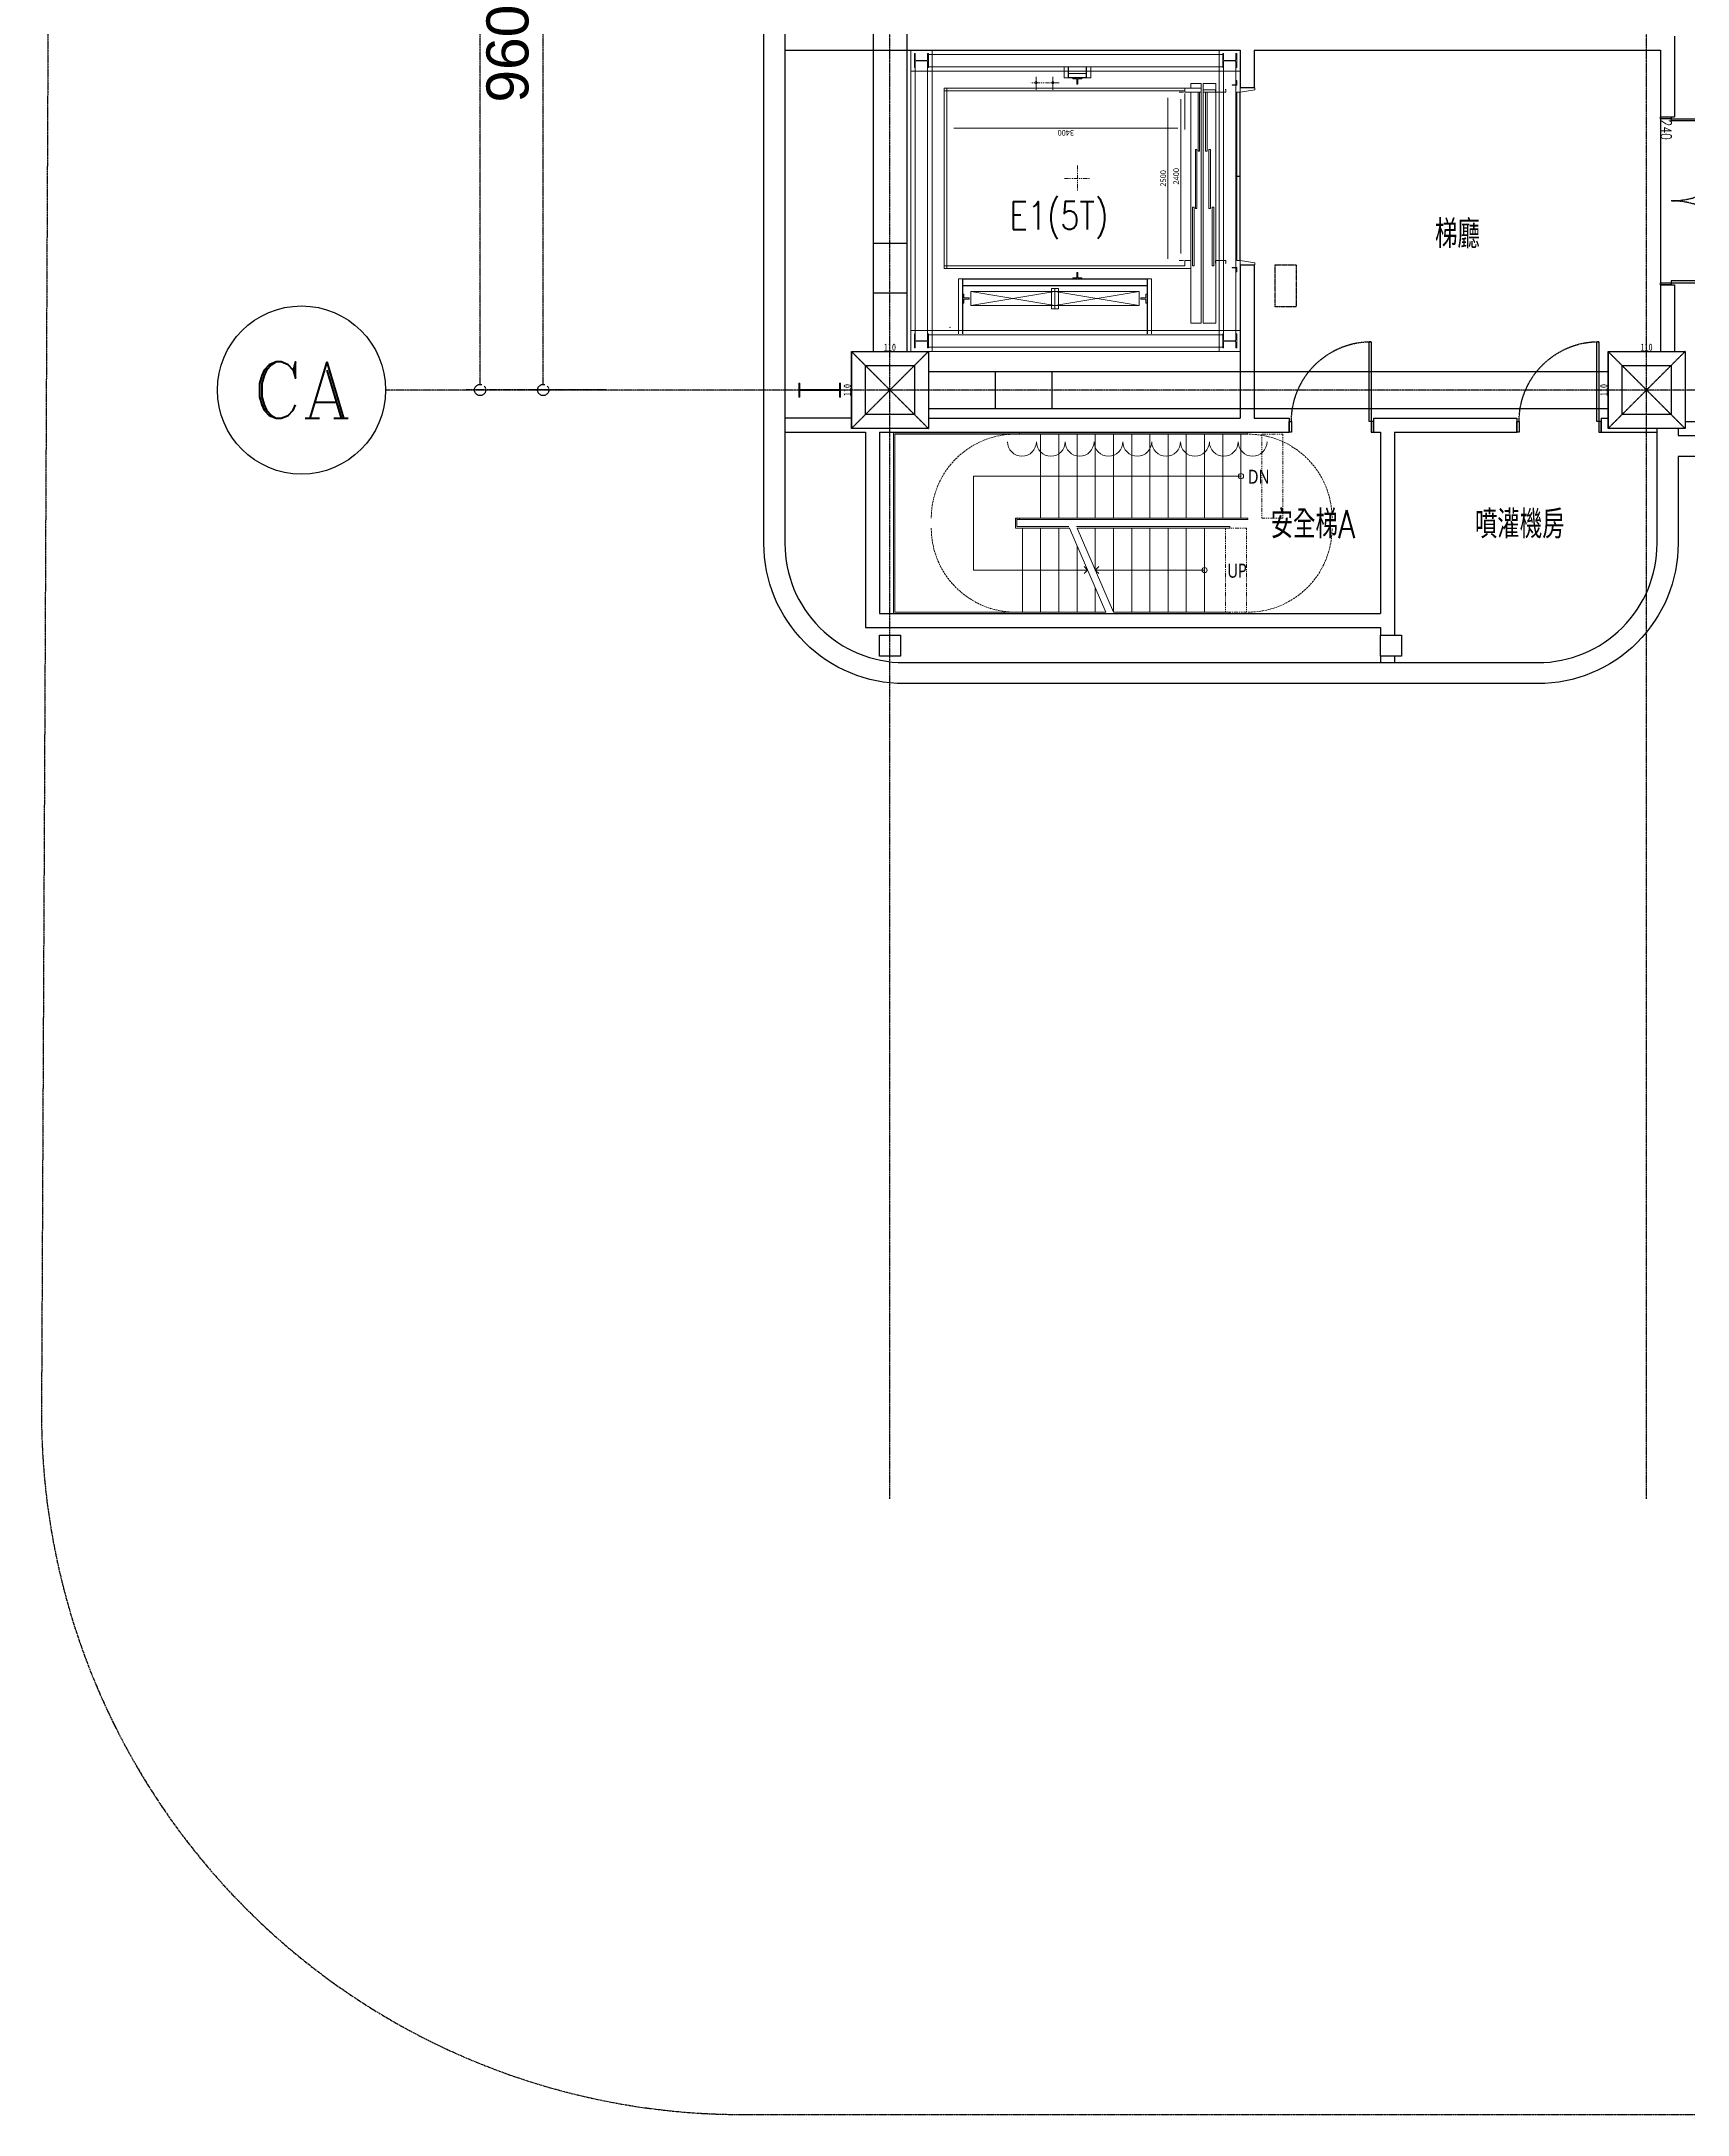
# Model space of a CAD drawing. Header units: millimetres. Extents: x -18489 to 17339, y -1599 to 10961.
# Drawn here: x -18489 to -16140, y -1599 to 1360 of the extents above; entities that cross this region are included whole.
import ezdxf
from ezdxf.enums import TextEntityAlignment as Align

# ---------------------------------------------------------------- set-up
doc = ezdxf.new("R2010")
doc.units = ezdxf.units.MM
for name, pattern in [('X-CUB3-L10$0$4', [2, 1.25, -0.25, 0.25, -0.25]), ('X-CUB3-L10$0$COL-CEN-LIN', [3.25, 2.5, -0.25, 0.25, -0.25]), ('X-CUB3-L10$0$HIDDEN', [0.4, 0.3, -0.1]), ('X-CUB3-L10$0$JJP_地界線', [1.35, 0.6, -0.15, 0.15, -0.15, 0.15, -0.15])]:
    doc.linetypes.add(name, pattern=pattern)
for name, color, linetype in [('X-CUB3-L10$0$0-MC', 8, 'Continuous'), ('X-CUB3-L10$0$0-NC', 8, 'Continuous'), ('X-CUB3-L10$0$1_地上一層平面圖_1_-0-LNSP-LEGEND', 8, 'Continuous'), ('X-CUB3-L10$0$1_地上一層平面圖_1_-l-LNSP-PAVE-EDGE', 8, 'Continuous'), ('X-CUB3-L10$0$1_地上一層平面圖_1_A-DRAWING-LNSP.Newcub', 8, 'Continuous'), ('X-CUB3-L10$0$1_地上一層平面圖_1_A-HATCH.Newcub', 8, 'Continuous'), ('X-CUB3-L10$0$1_地上一層平面圖_1_A-OBJE-2D.Newcub', 8, 'Continuous'), ('X-CUB3-L10$0$1_地上一層平面圖_1_A-STRS.Newcub', 8, 'Continuous'), ('X-CUB3-L10$0$1_地上一層平面圖_1_A-TEXT-修改說明.V1', 8, 'Continuous'), ('X-CUB3-L10$0$1_地上一層平面圖_1_A-WALL-IN.Newcub', 8, 'Continuous'), ('X-CUB3-L10$0$1_地上一層平面圖_1_CAGE', 8, 'Continuous'), ('X-CUB3-L10$0$1_地上一層平面圖_1_CENTER', 8, 'Continuous'), ('X-CUB3-L10$0$1_地上一層平面圖_1_Defpoints', 8, 'Continuous'), ('X-CUB3-L10$0$1_地上一層平面圖_1_DIM', 8, 'Continuous'), ('X-CUB3-L10$0$1_地上一層平面圖_1_Door', 8, 'Continuous'), ('X-CUB3-L10$0$AE', 8, 'X-CUB3-L10$0$HIDDEN'), ('X-CUB3-L10$0$BEAM-RC(P)', 8, 'Continuous'), ('X-CUB3-L10$0$CCL', 8, 'X-CUB3-L10$0$COL-CEN-LIN'), ('X-CUB3-L10$0$COL', 8, 'Continuous'), ('X-CUB3-L10$0$COL-S', 8, 'Continuous'), ('X-CUB3-L10$0$Door', 8, 'Continuous'), ('X-CUB3-L10$0$ELEV', 8, 'Continuous'), ('X-CUB3-L10$0$SITE-BDG', 8, 'X-CUB3-L10$0$4'), ('X-CUB3-L10$0$WALL-DR', 8, 'Continuous'), ('X-CUB3-L10$0$WALL-G', 8, 'Continuous')]:
    doc.layers.add(name, color=color, linetype=linetype)
doc.styles.add('X-CUB3-L10$0$CHINA', font='simplex.shx', dxfattribs={"width": 0.75, "bigfont": 'chineset.shx'})
doc.styles.add('X-CUB3-L10$0$COL-NUM', font='romanc')
doc.styles.add('X-CUB3-L10$0$DIM', font='', dxfattribs={"width": 0.8})
doc.styles.add('X-CUB3-L10$0$Gen-Text', font='arial.ttf', dxfattribs={"height": 2.5})
doc.styles.add('X-CUB3-L10$0$Standard', font='', dxfattribs={"width": 0.8})
doc.styles.get('X-CUB3-L10$0$DIM').set_extended_font_data('MingLiU')
doc.styles.get('X-CUB3-L10$0$Standard').set_extended_font_data('Microsoft JhengHei')
doc.dimstyles.new('X-CUB3-L10$0$0-Defpoint', dxfattribs={"dimtxt": 15, "dimasz": 0.5, "dimexe": 0.5, "dimexo": 0.5, "dimgap": 0.5, "dimtad": 1, "dimdsep": 46, "dimtxsty": 'X-CUB3-L10$0$CHINA', "dimblk": 'X-CUB3-L10$0$_None', "dimcen": 10, "dimclrd": 256, "dimclre": 256, "dimclrt": 256, "dimadec": 0, "dimazin": 0, "dimtfac": 1, "dimtix": 1, "dimtmove": 2, "dimatfit": 3, "dimldrblk": 'X-CUB3-L10$0$_None', "dimfxl": 0.5, "dimtolj": 1, "dimtzin": 0, "dimarcsym": 0})
doc.dimstyles.new('X-CUB3-L10$0$CIRL', dxfattribs={"dimtxt": 50, "dimasz": 25, "dimexe": 16, "dimexo": 0, "dimgap": 6, "dimtad": 1, "dimdsep": 46, "dimtxsty": 'X-CUB3-L10$0$DIM', "dimblk": 'X-CUB3-L10$0$_DotBlank', "dimcen": 10, "dimdle": 16, "dimclrd": 256, "dimclre": 256, "dimclrt": 6, "dimadec": 0, "dimazin": 0, "dimtfac": 1, "dimtix": 1, "dimtmove": 2, "dimatfit": 3, "dimldrblk": 'X-CUB3-L10$0$ARROW', "dimfxl": 1, "dimtolj": 1, "dimtzin": 0, "dimarcsym": 0})
doc.dimstyles.new('X-CUB3-L10$0$JJP_005_defpoint', dxfattribs={"dimtxt": 20, "dimasz": 0.5, "dimexe": 0.5, "dimexo": 0.5, "dimgap": 0.5, "dimtad": 1, "dimdsep": 46, "dimtxsty": 'X-CUB3-L10$0$DIM', "dimblk": 'X-CUB3-L10$0$_None', "dimcen": 10, "dimclrd": 256, "dimclre": 256, "dimclrt": 256, "dimadec": 0, "dimazin": 0, "dimtfac": 1, "dimtix": 1, "dimtmove": 2, "dimatfit": 3, "dimldrblk": 'X-CUB3-L10$0$_None', "dimfxl": 0.5, "dimtolj": 1, "dimtzin": 0, "dimarcsym": 0})

# ---------------------------------------------------------------- blocks, each defined once
blk = doc.blocks.new('X-CUB3-L10$0$cn-y')
at = {"layer": 'X-CUB3-L10$0$0-MC'}
blk.add_circle((-50, 0), 50, dxfattribs=at)
at = {"layer": 'X-CUB3-L10$0$0-NC', "style": 'X-CUB3-L10$0$COL-NUM'}
blk.add_attdef('GRID-Y', text='', height=50, dxfattribs=at).set_placement((-50, 0), align=Align.MIDDLE_CENTER)
blk = doc.blocks.new('X-CUB3-L10$0$_DotBlank')
at = {"color": 0, "linetype": 'ByBlock', "lineweight": -2}
blk.add_line((-0.5, 0), (-1, 0), dxfattribs=at)
blk.add_circle((0, 0), 0.5, dxfattribs=at)
blk = doc.blocks.new('*D577')
at = {"layer": 'DefPoints', "color": 0, "transparency": 16777216}
for p in [(-5025, 9262.5), (-4935, 9262.5), (-4935, 1582.5)]:
    blk.add_point(p, dxfattribs=at)
at = {"layer": 'X-CUB3-L10$0$CCL', "lineweight": -2}
for p, q in [((-4935, 9262.5), (-5045, 9262.5)), ((-5025, 1598.5), (-5025, 9246.5)), ((-4935, 1582.5), (-5045, 1582.5))]:
    blk.add_line(p, q, dxfattribs=at)
at = {"layer": 'X-CUB3-L10$0$CCL', "lineweight": -2, "xscale": 16, "yscale": 16, "zscale": 16}
for p, rotation in [((-5025, 9262.5), 90), ((-5025, 1582.5), 270)]:
    blk.add_blockref('X-CUB3-L10$0$_DotBlank', p, dxfattribs=dict(at, rotation=rotation))
at = {"layer": 'X-CUB3-L10$0$CCL', "color": 6, "insert": (-5075.6, 5422.5), "char_height": 2.5, "attachment_point": 5, "rotation": 90, "style": 'X-CUB3-L10$0$Gen-Text'}
blk.add_mtext('\\A1;{\\H24x;7680}', dxfattribs=at)
blk = doc.blocks.new('X-CUB3-L10$0$ARROW')
at = {"color": 3}
blk.add_solid([(0, 0), (-2.4, -0.4), (-2.4, 0.4)], dxfattribs=at)
blk = doc.blocks.new('*D578')
at = {"layer": 'DefPoints', "color": 0, "transparency": 16777216}
for p in [(-4935, 2542.5), (-4845, 2542.5), (-4845, 1582.5)]:
    blk.add_point(p, dxfattribs=at)
at = {"layer": 'X-CUB3-L10$0$CCL', "lineweight": -2}
for p, q in [((-4845, 2542.5), (-4955, 2542.5)), ((-4935, 1598.5), (-4935, 2526.5)), ((-4845, 1582.5), (-4955, 1582.5))]:
    blk.add_line(p, q, dxfattribs=at)
at = {"layer": 'X-CUB3-L10$0$CCL', "lineweight": -2, "xscale": 16, "yscale": 16, "zscale": 16}
for p, rotation in [((-4935, 2542.5), 90), ((-4935, 1582.5), 270)]:
    blk.add_blockref('X-CUB3-L10$0$_DotBlank', p, dxfattribs=dict(at, rotation=rotation))
at = {"layer": 'X-CUB3-L10$0$CCL', "color": 6, "insert": (-4985.6, 2062.5), "char_height": 2.5, "attachment_point": 5, "rotation": 90, "style": 'X-CUB3-L10$0$Gen-Text'}
blk.add_mtext('\\A1;{\\H24x;960}', dxfattribs=at)
blk = doc.blocks.new('*D570')
at = {"layer": 'DefPoints', "lineweight": -2, "transparency": 16777216}
blk.add_line((0, 0), (110, 0), dxfattribs=at)
at = {"layer": 'DefPoints', "color": 0, "transparency": 16777216}
for p in [(0, 0), (110, 0), (110, 0)]:
    blk.add_point(p, dxfattribs=at)
at = {"layer": 'DefPoints', "transparency": 16777216, "insert": (55, 6.1), "char_height": 10, "attachment_point": 5, "style": 'X-CUB3-L10$0$DIM'}
blk.add_mtext('\\A1;110', dxfattribs=at)
blk = doc.blocks.new('X-CUB3-L10$0$_None')
blk = doc.blocks.new('*D571')
at = {"layer": 'DefPoints', "lineweight": -2, "transparency": 16777216}
blk.add_line((0, 0), (0, -110), dxfattribs=at)
at = {"layer": 'DefPoints', "color": 0, "transparency": 16777216}
for p in [(0, 0), (0, -110), (0, -110)]:
    blk.add_point(p, dxfattribs=at)
at = {"layer": 'DefPoints', "transparency": 16777216, "insert": (-6.1, -55), "char_height": 10, "attachment_point": 5, "rotation": 90, "style": 'X-CUB3-L10$0$DIM'}
blk.add_mtext('\\A1;110', dxfattribs=at)
blk = doc.blocks.new('X-CUB3-L10$0$通用_電梯門[1]_1')
at = {"layer": 'X-CUB3-L10$0$Door', "color": 4, "lineweight": 0}
for p, q in [((-16802.9, 1167.4), (-16802.9, 1287.4)), ((-16802.9, 1287.4), (-16798.9, 1287.4)), ((-16798.9, 1287.4), (-16798.9, 1167.4)), ((-16798.1, 1287.4), (-16798.1, 1293.9)), ((-16798.1, 1293.9), (-16777.1, 1293.9)), ((-16777.1, 1290.9), (-16798.1, 1287.4)), ((-16777.1, 1293.9), (-16777.1, 1290.9)), ((-16798.9, 1167.4), (-16802.9, 1167.4)), ((-16798.9, 1167.4), (-16802.9, 1167.4)), ((-16802.9, 1167.4), (-16802.9, 1047.4)), ((-16798.9, 1047.4), (-16798.9, 1167.4)), ((-16802.9, 1047.4), (-16798.9, 1047.4)), ((-16798.1, 1047.4), (-16798.1, 1040.9)), ((-16777.1, 1043.9), (-16798.1, 1047.4)), ((-16798.1, 1040.9), (-16777.1, 1040.9)), ((-16777.1, 1040.9), (-16777.1, 1043.9))]:
    blk.add_line(p, q, dxfattribs=at)
blk = doc.blocks.new('X-CUB3-L10$0$A$Ca8f83682')
at = {"layer": 'X-CUB3-L10$0$1_地上一層平面圖_1_-l-LNSP-PAVE-EDGE', "color": 6, "lineweight": 0, "ltscale": 10}
for p, q in [((115, 400), (525, 400)), ((525, 400), (115, 400)), ((115, 400), (115, 30)), ((316.2, 390.4), (328.8, 390.4)), ((316.2, 390.4), (316.2, 388.9)), ((316.2, 388.9), (321.7, 388.9)), ((321.7, 388.9), (321.7, 381.5)), ((323.3, 388.9), (328.8, 388.9)), ((323.3, 388.9), (323.3, 381.5)), ((328.8, 390.4), (328.8, 388.9)), ((525, 30), (525, 400)), ((321.7, 381.5), (323.3, 381.5)), ((519.5, 374), (519.5, 370)), ((519.5, 374), (520.5, 374)), ((519.5, 370), (534.5, 370)), ((533.5, 374), (534.5, 374)), ((534.5, 374), (534.5, 370)), ((519.5, 126), (519.5, 130)), ((519.5, 130), (534.5, 130)), ((519.5, 126), (520.5, 126)), ((533.5, 126), (534.5, 126)), ((534.5, 126), (534.5, 130)), ((316.2, 103.6), (316.2, 105.1)), ((321.7, 105.1), (316.2, 105.1)), ((328.8, 103.6), (316.2, 103.6)), ((323.3, 112.5), (321.7, 112.5)), ((321.7, 105.1), (321.7, 112.5)), ((323.3, 105.1), (323.3, 112.5)), ((328.8, 105.1), (323.3, 105.1)), ((328.8, 103.6), (328.8, 105.1)), ((159.1, 81.8), (159.1, 69.1)), ((159.1, 81.8), (160.6, 81.8)), ((159.1, 69.1), (160.6, 69.1)), ((160.6, 81.8), (160.6, 76.3)), ((160.6, 76.3), (168, 76.3)), ((160.6, 74.7), (168, 74.7)), ((160.6, 74.7), (160.6, 69.1)), ((168, 76.3), (168, 74.7)), ((170.5, 85.5), (290.5, 85.5)), ((170.5, 65.5), (170.5, 85.5)), ((170.5, 65.5), (290.5, 65.5)), ((290.5, 85.5), (410.5, 85.5)), ((290.5, 65.5), (290.5, 85.5)), ((290.5, 65.5), (410.5, 65.5)), ((410.5, 65.5), (410.5, 85.5)), ((420.4, 76.3), (413, 76.3)), ((413, 74.7), (413, 76.3)), ((420.4, 74.7), (413, 74.7)), ((421.9, 81.8), (420.4, 81.8)), ((420.4, 76.3), (420.4, 81.8)), ((420.4, 69.1), (420.4, 74.7)), ((421.9, 69.1), (420.4, 69.1)), ((421.9, 69.1), (421.9, 81.8)), ((115, 30), (525, 30))]:
    blk.add_line(p, q, dxfattribs=at)
at = {"layer": 'X-CUB3-L10$0$1_地上一層平面圖_1_A-DRAWING-LNSP.Newcub', "color": 8, "lineweight": 0, "ltscale": 10}
for p, q in [((90, 425), (90, 405)), ((90, 425), (91.2, 425)), ((91.2, 425), (91.2, 416.7)), ((92.5, 415.4), (107.5, 415.4)), ((107.5, 414.6), (92.5, 414.6)), ((108.8, 416.7), (108.8, 425)), ((108.8, 425), (110, 425)), ((110, 425), (110, 405)), ((530, 423.8), (110, 423.8)), ((530, 425), (530, 405)), ((531.2, 425), (530, 425)), ((531.2, 416.7), (531.2, 425)), ((547.5, 415.4), (532.5, 415.4)), ((532.5, 414.6), (547.5, 414.6)), ((548.8, 425), (548.8, 416.7)), ((550, 425), (548.8, 425)), ((550, 425), (550, 405)), ((91.2, 405), (90, 405)), ((91.2, 413.3), (91.2, 405)), ((91.2, 25), (91.2, 405)), ((108.8, 405), (108.8, 413.3)), ((110, 405), (108.8, 405)), ((108.8, 25), (108.8, 405)), ((530, 406.2), (110, 406.2)), ((303.5, 405), (303.5, 390.4)), ((303.5, 390.4), (341.5, 390.4)), ((309.4, 390.4), (309.4, 405)), ((310, 390.4), (310, 405)), ((310, 396.9), (335, 396.9)), ((310, 391), (335, 391)), ((335, 390.4), (335, 405)), ((335.6, 390.4), (335.6, 405)), ((341.5, 390.4), (341.5, 405)), ((530, 405), (531.2, 405)), ((531.2, 405), (531.2, 413.3)), ((531.2, 25), (531.2, 405)), ((548.8, 413.3), (548.8, 405)), ((548.8, 405), (550, 405)), ((548.8, 25), (548.8, 405)), ((549.4, 381.4), (549.4, 386.1)), ((549.8, 386.5), (550, 386.5)), ((550, 386.5), (550, 380)), ((543.5, 380), (543.5, 380.2)), ((550, 380), (543.5, 380)), ((543.9, 380.6), (548.5, 380.6)), ((543.5, 120), (543.5, 119.8)), ((550, 120), (543.5, 120)), ((543.9, 119.4), (548.5, 119.4)), ((549.4, 118.5), (549.4, 113.9)), ((550, 113.5), (550, 120)), ((428.4, 103.6), (152.6, 103.6)), ((152.6, 103.6), (152.6, 25)), ((158.5, 103.6), (158.5, 25)), ((159.1, 103.6), (159.1, 25)), ((421.9, 103), (159.1, 103)), ((421.9, 94.2), (159.1, 94.2)), ((421.9, 93.6), (159.1, 93.6)), ((421.9, 103.6), (421.9, 25)), ((422.5, 103.6), (422.5, 25)), ((428.4, 25), (428.4, 103.6)), ((549.8, 113.5), (550, 113.5)), ((90, 5), (90, 25)), ((91.2, 25), (90, 25)), ((90, 5), (91.2, 5)), ((91.2, 16.7), (91.2, 25)), ((91.2, 5), (91.2, 13.3)), ((107.5, 15.4), (92.5, 15.4)), ((92.5, 14.6), (107.5, 14.6)), ((110, 25), (108.8, 25)), ((108.8, 25), (108.8, 16.7)), ((108.8, 13.3), (108.8, 5)), ((108.8, 5), (110, 5)), ((110, 5), (110, 25)), ((530, 23.8), (110, 23.8)), ((530, 6.2), (110, 6.2)), ((530, 5), (530, 25)), ((530, 25), (531.2, 25)), ((531.2, 5), (530, 5)), ((531.2, 25), (531.2, 16.7)), ((531.2, 13.3), (531.2, 5)), ((532.5, 15.4), (547.5, 15.4)), ((547.5, 14.6), (532.5, 14.6)), ((548.8, 16.7), (548.8, 25)), ((548.8, 25), (550, 25)), ((548.8, 5), (548.8, 13.3)), ((550, 5), (548.8, 5)), ((550, 5), (550, 25))]:
    blk.add_line(p, q, dxfattribs=at)
for centre, radius, start, end in [((92.5, 416.7), 1.3, 180, 270), ((92.5, 413.3), 1.3, 90, 180), ((107.5, 416.7), 1.3, 270, 0), ((107.5, 413.3), 1.3, 0, 90), ((532.5, 416.7), 1.3, 180, 270), ((532.5, 413.3), 1.3, 90, 180), ((547.5, 416.7), 1.3, 270, 0), ((547.5, 413.3), 1.3, 0, 90), ((549.8, 386.1), 0.4, 90, 180), ((543.9, 380.2), 0.4, 90, 180), ((548.5, 381.4), 0.85, 270, 0), ((543.9, 119.8), 0.4, 180, 270), ((548.5, 118.5), 0.85, 0, 90), ((549.8, 113.9), 0.4, 180, 270), ((92.5, 16.7), 1.3, 180, 270), ((92.5, 13.3), 1.3, 90, 180), ((107.5, 16.7), 1.3, 270, 0), ((107.5, 13.3), 1.3, 0, 90), ((532.5, 16.7), 1.3, 180, 270), ((532.5, 13.3), 1.3, 90, 180), ((547.5, 16.7), 1.3, 270, 0), ((547.5, 13.3), 1.3, 0, 90)]:
    blk.add_arc(centre, radius, start, end, dxfattribs=at)
at = {"layer": 'X-CUB3-L10$0$1_地上一層平面圖_1_A-TEXT-修改說明.V1', "color": 10, "lineweight": 0, "ltscale": 10}
blk.add_point((140.5, 34.4), dxfattribs=at)
at = {"layer": 'X-CUB3-L10$0$1_地上一層平面圖_1_A-WALL-IN.Newcub', "color": 4, "lineweight": 0, "ltscale": 10}
blk.add_line((555, 376.5), (555, 123.5), dxfattribs=at)
at = {"layer": 'X-CUB3-L10$0$1_地上一層平面圖_1_A-WALL-IN.Newcub', "color": 3, "lineweight": 0, "ltscale": 10, "flags": 128}
blk.add_lwpolyline([(555, 430), (555, 376.5)], dxfattribs=at)
at = {"layer": 'X-CUB3-L10$0$1_地上一層平面圖_1_CAGE', "color": 8, "lineweight": 0, "ltscale": 10}
for p, q in [((499, 375.5), (132.5, 375.5)), ((132.5, 375.5), (132.5, 118.5)), ((132.5, 372), (476, 372)), ((136, 375.5), (136, 118.5)), ((476, 370), (476, 375.5)), ((499, 370), (476, 370)), ((484.5, 375.5), (484.5, 382.5)), ((499, 382.5), (484.5, 382.5)), ((484.5, 40.5), (484.5, 370)), ((495, 286), (495, 370)), ((497, 370), (497, 286)), ((499, 382.5), (499, 40.5)), ((502, 40.5), (502, 382.5)), ((520, 382.5), (502, 382.5)), ((502, 373.5), (520, 373.5)), ((520, 370), (502, 370)), ((505.4, 370), (505.4, 286)), ((507.8, 286), (507.8, 370)), ((520, 382.5), (520, 40.5)), ((491, 204), (491, 288)), ((491, 288), (493, 288)), ((493, 288), (493, 204)), ((497, 286), (495, 286)), ((505.4, 286), (507.8, 286)), ((510.2, 288), (512.6, 288)), ((510.2, 204), (510.2, 288)), ((512.6, 288), (512.6, 204)), ((487, 122), (487, 206)), ((487, 206), (489, 206)), ((489, 206), (489, 122)), ((493, 204), (491, 204)), ((512.6, 204), (510.2, 204)), ((515, 206), (517.4, 206)), ((515, 122), (515, 206)), ((517.4, 206), (517.4, 122)), ((132.5, 122), (476, 122)), ((132.5, 118.5), (484.5, 118.5)), ((484.5, 130), (476, 130)), ((476, 130), (476, 122)), ((489, 122), (487, 122)), ((517.4, 122), (515, 122)), ((290.5, 85.5), (170.5, 65.5)), ((170.5, 85.5), (290.5, 65.5)), ((410.5, 85.5), (290.5, 65.5)), ((290.5, 85.5), (410.5, 65.5)), ((499, 40.5), (484.5, 40.5)), ((520, 40.5), (502, 40.5))]:
    blk.add_line(p, q, dxfattribs=at)
at = {"layer": 'X-CUB3-L10$0$1_地上一層平面圖_1_CENTER', "color": 8, "linetype": 'X-CUB3-L10$0$JJP_地界線', "lineweight": 0, "ltscale": 10}
for p, q in [((263.5, 391.7), (263.5, 373.4)), ((263.5, 378.5), (263.5, 388.5)), ((287.5, 391.7), (287.5, 373.4)), ((287.5, 378.5), (287.5, 388.5)), ((296.3, 383.5), (255.4, 383.5)), ((293, 383.5), (282, 383.5)), ((303.9, 247), (341.1, 247)), ((322.5, 265.6), (322.5, 228.4))]:
    blk.add_line(p, q, dxfattribs=at)
at = {"layer": 'X-CUB3-L10$0$1_地上一層平面圖_1_Defpoints', "color": 8, "lineweight": 0, "ltscale": 10}
for p, q in [((451.5, 372), (451.5, 372)), ((476, 372), (476, 372)), ((476, 370), (476, 370)), ((476, 370), (476, 370)), ((136, 345.2), (136, 345.3)), ((476, 318.6), (476, 318.6)), ((461.3, 122), (461.3, 122)), ((470, 130), (470, 130)), ((476, 130), (476, 130))]:
    blk.add_line(p, q, dxfattribs=at)
at = {"layer": 'X-CUB3-L10$0$1_地上一層平面圖_1_DIM', "color": 8, "lineweight": 0, "ltscale": 10}
for p, q in [((287.5, 387.6), (287.5, 383.5)), ((474, 372), (449.5, 372)), ((451.5, 132), (451.5, 362)), ((474, 370), (468, 370)), ((470, 360), (470, 140)), ((476, 368), (476, 316.6)), ((136, 343.2), (136, 316.6)), ((146, 318.6), (466, 318.6)), ((459.3, 122), (449.5, 122)), ((474, 130), (468, 130)), ((290.5, 90), (290.5, 61))]:
    blk.add_line(p, q, dxfattribs=at)
at = {"layer": 'X-CUB3-L10$0$1_地上一層平面圖_1_DIM', "color": 8, "lineweight": 0, "ltscale": 10, "flags": 128}
for points in [[(115, 430), (115, 400), (85, 400)], [(85, 400), (85, 430)], [(85, 430), (115, 430)], [(555, 430), (85, 430)], [(85, 430), (85, 0)], [(525, 430), (525, 400), (555, 400)], [(555, 430), (525, 430)], [(555, 400), (555, 430)], [(555, 0), (555, 430)], [(115, 0), (115, 30), (85, 30)], [(85, 30), (85, 0)], [(525, 0), (525, 30), (555, 30)], [(555, 30), (555, 0)], [(85, 0), (115, 0)], [(85, 0), (555, 0)], [(555, 0), (525, 0)]]:
    blk.add_lwpolyline(points, dxfattribs=at)
blk.add_lwpolyline([(285.5, 61), (285.5, 90), (295.5, 90), (295.5, 61)], close=True, dxfattribs=at)
at = {"layer": 'X-CUB3-L10$0$1_地上一層平面圖_1_DIM', "color": 8, "lineweight": 0, "ltscale": 10}
for centre in [(263.5, 383.5), (287.5, 383.5)]:
    blk.add_circle(centre, 1.5, dxfattribs=at)
at = {"layer": 'X-CUB3-L10$0$1_地上一層平面圖_1_Door', "color": 4, "lineweight": 0, "ltscale": 10}
for p, q in [((550.2, 250), (550.2, 370)), ((550.2, 370), (554.2, 370)), ((554.2, 370), (554.2, 250)), ((555, 370), (555, 376.5)), ((554.2, 250), (550.2, 250)), ((554.2, 250), (550.2, 250)), ((550.2, 250), (550.2, 130)), ((554.2, 130), (554.2, 250)), ((550.2, 130), (554.2, 130)), ((555, 130), (555, 123.5))]:
    blk.add_line(p, q, dxfattribs=at)
at = {"layer": 'X-CUB3-L10$0$1_地上一層平面圖_1_-0-LNSP-LEGEND', "color": 8, "linetype": 'Continuous', "lineweight": 0, "char_height": 8, "attachment_point": 5, "style": 'X-CUB3-L10$0$Standard'}
for s, insert, rotation in [('\\A1;{\\pqc;\\fMicrosoft JhengHei|b0|i0|c136|p34;3400}', (306, 312.1), 180), ('\\A1;{\\pqc;\\fMicrosoft JhengHei|b0|i0|c136|p34;2500}', (445.1, 247), 90), ('\\A1;{\\pqc;\\fMicrosoft JhengHei|b0|i0|c136|p34;2400}', (463.6, 250), 90)]:
    blk.add_mtext(s, dxfattribs=dict(at, insert=insert, rotation=rotation))
blk = doc.blocks.new('*D589')
at = {"layer": 'DefPoints', "lineweight": -2, "transparency": 16777216}
blk.add_line((0, 0), (120, 0), dxfattribs=at)
at = {"layer": 'DefPoints', "color": 0, "transparency": 16777216}
for p in [(0, 0), (120, 0), (120, 0)]:
    blk.add_point(p, dxfattribs=at)
at = {"layer": 'DefPoints', "transparency": 16777216, "insert": (18.5, 8), "char_height": 15, "attachment_point": 5, "style": 'X-CUB3-L10$0$CHINA'}
blk.add_mtext('\\A1;120', dxfattribs=at)
blk = doc.blocks.new('*D593')
at = {"layer": 'DefPoints', "lineweight": -2, "transparency": 16777216}
blk.add_line((7569.4, 6793.1), (7809.4, 6793.1), dxfattribs=at)
at = {"layer": 'DefPoints', "color": 0, "transparency": 16777216}
for p in [(7569.4, 6793.1), (7809.4, 6793.1), (7809.4, 6793.1)]:
    blk.add_point(p, dxfattribs=at)
at = {"layer": 'DefPoints', "transparency": 16777216, "insert": (7588, 6801.1), "char_height": 15, "attachment_point": 5, "style": 'X-CUB3-L10$0$CHINA'}
blk.add_mtext('\\A1;240', dxfattribs=at)
blk = doc.blocks.new('X-CUB3-L10$0$A$Ced113d0c')
at = {"layer": 'X-CUB3-L10$0$1_地上一層平面圖_1_A-HATCH.Newcub', "color": 8, "linetype": 'X-CUB3-L10$0$JJP_地界線', "lineweight": 0, "ltscale": 10, "flags": 128}
for points in [[(566, -98), (596, -98), (596, -218), (566, -218)], [(514, -232), (544, -232), (544, -352), (514, -352)]]:
    blk.add_lwpolyline(points, close=True, dxfattribs=at)
at = {"layer": 'X-CUB3-L10$0$1_地上一層平面圖_1_A-OBJE-2D.Newcub', "color": 8, "linetype": 'X-CUB3-L10$0$HIDDEN', "lineweight": 0, "ltscale": 10}
for centre, start, end in [((214, -218), 90, 180), ((546, -218), 0, 90), ((214, -232), 180, 270), ((546, -232), 270, 0)]:
    blk.add_arc(centre, 120, start, end, dxfattribs=at)
at = {"layer": 'X-CUB3-L10$0$1_地上一層平面圖_1_A-STRS.Newcub', "color": 12, "lineweight": 0, "ltscale": 10}
for p, q in [((220, -96), (40, -96)), ((40, -96), (40, -354)), ((42, -352), (42, -98)), ((250, -98), (42, -98)), ((42, -98), (42, -352)), ((220, -98), (220, -96)), ((536, -96), (220, -96)), ((220, -96), (220, -98)), ((220, -98), (536, -98)), ((250, -218), (250, -98)), ((250, -98), (250, -218)), ((276, -98), (250, -98)), ((276, -218), (276, -98)), ((276, -98), (276, -218)), ((302, -98), (276, -98)), ((302, -218), (302, -98)), ((302, -98), (302, -218)), ((328, -98), (302, -98)), ((328, -218), (328, -98)), ((328, -98), (328, -218)), ((354, -98), (328, -98)), ((354, -218), (354, -98)), ((354, -98), (354, -218)), ((380, -98), (354, -98)), ((380, -218), (380, -98)), ((380, -98), (380, -218)), ((406, -98), (380, -98)), ((406, -218), (406, -98)), ((406, -98), (406, -218)), ((432, -98), (406, -98)), ((432, -218), (432, -98)), ((432, -98), (432, -218)), ((458, -98), (432, -98)), ((458, -218), (458, -98)), ((458, -98), (458, -218)), ((484, -98), (458, -98)), ((484, -218), (484, -98)), ((484, -98), (484, -218)), ((510, -98), (484, -98)), ((510, -218), (510, -98)), ((510, -98), (510, -218)), ((536, -98), (510, -98)), ((546, -96), (536, -96)), ((536, -98), (546, -98)), ((536, -218), (536, -98)), ((546, -98), (546, -96)), ((216, -218), (214, -218)), ((214, -218), (214, -232)), ((214, -232), (214, -218)), ((214, -218), (250, -218)), ((214, -232), (291.1, -232)), ((224, -232), (214, -232)), ((216, -220), (216, -218)), ((220, -218), (216, -218)), ((216, -218), (216, -220)), ((216, -230), (216, -220)), ((216, -220), (220, -220)), ((290.2, -230), (216, -230)), ((220, -220), (220, -218)), ((536, -218), (220, -218)), ((220, -218), (220, -220)), ((220, -220), (536, -220)), ((250, -232), (224, -232)), ((224, -232), (224, -352)), ((224, -352), (224, -232)), ((250, -218), (276, -218)), ((276, -232), (250, -232)), ((250, -232), (250, -352)), ((250, -352), (250, -232)), ((276, -218), (302, -218)), ((291.1, -232), (276, -232)), ((276, -232), (276, -352)), ((276, -352), (276, -232)), ((343.1, -352), (291.1, -232)), ((484, -230), (301.1, -230)), ((302, -218), (328, -218)), ((302, -232), (484, -232)), ((328, -232), (302, -232)), ((354, -352), (302, -232)), ((328, -218), (354, -218)), ((354, -232), (328, -232)), ((328, -232), (328, -292)), ((328, -292), (328, -232)), ((354, -218), (380, -218)), ((380, -232), (354, -232)), ((354, -232), (354, -352)), ((354, -352), (354, -232)), ((380, -218), (406, -218)), ((406, -232), (380, -232)), ((380, -232), (380, -352)), ((380, -352), (380, -232)), ((406, -218), (432, -218)), ((432, -232), (406, -232)), ((406, -232), (406, -352)), ((406, -352), (406, -232)), ((432, -218), (458, -218)), ((458, -232), (432, -232)), ((432, -232), (432, -352)), ((432, -352), (432, -232)), ((458, -218), (484, -218)), ((484, -232), (458, -232)), ((458, -232), (458, -352)), ((458, -352), (458, -232)), ((484, -218), (510, -218)), ((520, -230), (484, -230)), ((484, -232), (520, -232)), ((484, -352), (484, -232)), ((510, -218), (536, -218)), ((520, -232), (520, -230)), ((546, -218), (536, -218)), ((536, -220), (546, -220)), ((546, -220), (546, -218)), ((302, -257.2), (302, -352)), ((302, -352), (302, -257.2)), ((328, -317.2), (328, -352)), ((328, -352), (328, -317.2)), ((40, -354), (198, -354)), ((198, -352), (42, -352)), ((42, -352), (224, -352)), ((343.1, -352), (198, -352)), ((198, -352), (198, -354)), ((198, -354), (198, -352)), ((198, -354), (344, -354)), ((224, -352), (250, -352)), ((250, -352), (276, -352)), ((276, -352), (302, -352)), ((302, -352), (328, -352)), ((328, -352), (343.1, -352)), ((484, -352), (354, -352)), ((354, -352), (380, -352)), ((354.9, -354), (484, -354)), ((380, -352), (406, -352)), ((406, -352), (432, -352)), ((432, -352), (458, -352)), ((458, -352), (484, -352)), ((520, -352), (484, -352)), ((484, -354), (520, -354)), ((520, -354), (520, -352))]:
    blk.add_line(p, q, dxfattribs=at)
at = {"layer": 'X-CUB3-L10$0$1_地上一層平面圖_1_A-STRS.Newcub', "color": 8, "lineweight": 0, "ltscale": 10}
for p, q in [((154, -292), (154, -158)), ((154, -158), (250, -158)), ((250, -158), (510, -158)), ((510, -158), (536, -158)), ((224, -292), (154, -292)), ((317.1, -292), (224, -292)), ((317.1, -292), (312.1, -287)), ((312.1, -297), (317.1, -292)), ((333, -287), (328, -292)), ((458, -292), (328, -292)), ((328, -292), (333, -297)), ((484, -292), (458, -292))]:
    blk.add_line(p, q, dxfattribs=at)
at = {"layer": 'X-CUB3-L10$0$1_地上一層平面圖_1_A-STRS.Newcub', "color": 8, "lineweight": 0, "ltscale": 10, "flags": 128}
for points in [[(536, -154.2, 1), (536, -161.7, 1)], [(484, -288.3, 1), (484, -295.8, 1)]]:
    blk.add_lwpolyline(points, format="xyb", close=True, dxfattribs=at)
at = {"layer": 'X-CUB3-L10$0$1_地上一層平面圖_1_A-TEXT-修改說明.V1', "color": 10, "lineweight": 0, "ltscale": 10}
for centre in [(223.4, -108.8), (264.6, -108.8), (305.7, -108.8), (346.9, -108.8), (388, -108.8), (429.2, -108.8), (470.3, -108.8), (511.5, -108.8), (552.6, -108.8)]:
    blk.add_arc(centre, 20.6, 180, 0, dxfattribs=at)
at = {"layer": 'X-CUB3-L10$0$1_地上一層平面圖_1_A-STRS.Newcub', "color": 4, "linetype": 'Continuous', "lineweight": 0, "char_height": 20, "attachment_point": 4, "style": 'X-CUB3-L10$0$Standard'}
for s, insert in [('\\A1;{\\pql;\\fMicrosoft JhengHei|b0|i0|c136|p34;DN}', (545.8, -158.8)), ('\\A1;{\\pql;\\fMicrosoft JhengHei|b0|i0|c136|p34;UP}', (516.6, -293))]:
    blk.add_mtext(s, dxfattribs=dict(at, insert=insert))
blk = doc.blocks.new('*U569')
at = {"layer": 'DefPoints', "linetype": 'X-CUB3-L10$0$HIDDEN', "ltscale": 0.1}
for p, q in [((110, 0), (0, -110)), ((0, 0), (110, -110))]:
    blk.add_line(p, q, dxfattribs=at)
at = {"layer": 'X-CUB3-L10$0$COL', "ltscale": 0.1}
blk.add_lwpolyline([(0, 0), (110, 0), (110, -110), (0, -110)], close=True, dxfattribs=at)
at = {"layer": 'DefPoints'}
dim = blk.add_linear_dim(base=(0, -110), p1=(0, 0), p2=(0, -110), angle=90, dimstyle='X-CUB3-L10$0$JJP_005_defpoint', override={"dimtxt": 10}, dxfattribs=at)
dim.commit()
dim.dimension.update_dxf_attribs({"geometry": '*D571', "text_midpoint": (-6.067, -55)})
dim = blk.add_linear_dim(base=(110, 0), p1=(0, 0), p2=(110, 0), dimstyle='X-CUB3-L10$0$JJP_005_defpoint', override={"dimtxt": 10}, dxfattribs=at)
dim.commit()
dim.dimension.update_dxf_attribs({"geometry": '*D570', "text_midpoint": (55, 6.067)})
blk = doc.blocks.new('X-CUB3-L10$0$CUB3-10')
at = {"layer": 'X-CUB3-L10$0$CCL'}
for p, q in [((-4440, 0), (-4440, 9982.459)), ((-3360, 0), (-3360, 9982.459)), ((720, 1582.459), (-5160, 1582.459))]:
    blk.add_line(p, q, dxfattribs=at)
at = {"layer": 'X-CUB3-L10$0$COL-S'}
for points in [[(-4475, 1617.459), (-4405, 1617.459), (-4405, 1547.459), (-4475, 1547.459)], [(-3395, 1617.459), (-3325, 1617.459), (-3325, 1547.459), (-3395, 1547.459)], [(-4455, 1232.459), (-4425, 1232.459), (-4425, 1202.459), (-4455, 1202.459)], [(-3740, 1232.459), (-3710, 1232.459), (-3710, 1202.459), (-3740, 1202.459)]]:
    blk.add_lwpolyline(points, close=True, dxfattribs=at)
at = {"layer": 'X-CUB3-L10$0$CCL'}
ref = blk.add_blockref('X-CUB3-L10$0$cn-y', (-5160, 1582.459), dxfattribs=dict(at, xscale=2.399999999999997, yscale=2.399999999999997, zscale=2.399999999999997))
ref.add_attrib('GRID-Y', 'CA', dxfattribs={"layer": 'X-CUB3-L10$0$0-NC', "height": 80, "style": 'X-CUB3-L10$0$COL-NUM'}).set_placement((-5280, 1582.459), align=Align.MIDDLE_CENTER)
at = {"layer": 'X-CUB3-L10$0$COL'}
for p in [(-4495, 1637.459), (-3415, 1637.459)]:
    blk.add_blockref('*U569', p, dxfattribs=at)
at = {"layer": 'X-CUB3-L10$0$CCL'}
for base, p1, p2, picture, middle in [((-5025, 9262.459), (-4935, 1582.459), (-4935, 9262.459), '*D577', (-5075.634, 5422.459)), ((-4935, 2542.459), (-4845, 1582.459), (-4845, 2542.459), '*D578', (-4985.634, 2062.459))]:
    dim = blk.add_linear_dim(base=base, p1=p1, p2=p2, angle=90, text='{\\H24x;<>}', dimstyle='X-CUB3-L10$0$CIRL', override={"dimtxt": 60, "dimasz": 16, "dimexe": 20, "dimgap": 20, "dimtxsty": 'X-CUB3-L10$0$Gen-Text'}, dxfattribs=at)
    dim.commit()
    dim.dimension.update_dxf_attribs({"geometry": picture, "text_midpoint": middle})
blk = doc.blocks.new('*U588')
at = {"layer": 'X-CUB3-L10$0$Door', "linetype": 'Continuous'}
for points in [[(3, 15), (6, 15), (6, 128.946), (3, 128.946)], [(3, 0), (0, 0), (0, 15), (3, 15)], [(120, 15), (117, 15), (117, 0), (120, 0)]]:
    blk.add_lwpolyline(points, close=True, dxfattribs=at)
at = {"layer": 'X-CUB3-L10$0$Door', "linetype": 'X-CUB3-L10$0$HIDDEN'}
blk.add_arc((3, 15), 114, 0, 90, dxfattribs=at)
at = {"layer": 'DefPoints'}
dim = blk.add_linear_dim(base=(120, 0), p1=(0, 0), p2=(120, 0), dimstyle='X-CUB3-L10$0$0-Defpoint', dxfattribs=at)
dim.commit()
dim.dimension.update_dxf_attribs({"geometry": '*D589', "text_midpoint": (18.531, 8), "dimtype": 128})
blk = doc.blocks.new('X-CUB3-L10$0$Ddoor-240')
at = {"layer": 'X-CUB3-L10$0$Door', "linetype": 'Continuous'}
for points in [[(-114, 15), (-117, 15), (-117, 132), (-114, 132)], [(114, 15), (117, 15), (117, 132), (114, 132)], [(-117, 0), (-120, 0), (-120, 15), (-117, 15)], [(120, 0), (117, 0), (117, 15), (120, 15)]]:
    blk.add_lwpolyline(points, close=True, dxfattribs=at)
at = {"layer": 'X-CUB3-L10$0$Door', "linetype": 'X-CUB3-L10$0$HIDDEN'}
for centre, start, end in [((-117, 15), 0, 90), ((117, 15), 90, 180)]:
    blk.add_arc(centre, 117, start, end, dxfattribs=at)
at = {"layer": 'DefPoints'}
dim = blk.add_linear_dim(base=(120, 0), p1=(-120, 0), p2=(120, 0), dimstyle='X-CUB3-L10$0$0-Defpoint', dxfattribs=at)
dim.commit()
dim.dimension.update_dxf_attribs({"geometry": '*D593', "text_midpoint": (-101.469, 8), "dimtype": 128, "insert": (-7689.445, -6793.137)})
blk = doc.blocks.new('X-CUB3-L10')
at = {"layer": 'X-CUB3-L10$0$AE'}
blk.add_lwpolyline([(-16728.1, 981), (-16728.1, 1041), (-16698.1, 1041), (-16698.1, 981)], close=True, dxfattribs=at)
at = {"layer": 'X-CUB3-L10$0$BEAM-RC(P)'}
for p, q in [((-17302.1, 1767.5), (-17302.1, 917.5)), ((-17254.1, 1767.5), (-17254.1, 917.5)), ((-17302.1, 1071.9), (-17254.1, 1071.9)), ((-17302.1, 1001.2), (-17254.1, 1001.2)), ((-17223.1, 889), (-16253.1, 889)), ((-17128.1, 888), (-17128.1, 837)), ((-17047.1, 888), (-17047.1, 837)), ((-17223.1, 836), (-16253.1, 836))]:
    blk.add_line(p, q, dxfattribs=at)
at = {"layer": 'X-CUB3-L10$0$COL-S'}
for points in [[(-17313.1, 897.5), (-17243.1, 897.5), (-17243.1, 827.5), (-17313.1, 827.5)], [(-16233.1, 897.5), (-16163.1, 897.5), (-16163.1, 827.5), (-16233.1, 827.5)], [(-17293.1, 512.5), (-17263.1, 512.5), (-17263.1, 482.5), (-17293.1, 482.5)], [(-16578.1, 512.5), (-16548.1, 512.5), (-16548.1, 482.5), (-16578.1, 482.5)]]:
    blk.add_lwpolyline(points, close=True, dxfattribs=at)
at = {"layer": 'X-CUB3-L10$0$COL-S', "color": 2, "lineweight": 0, "ltscale": 10, "flags": 128}
blk.add_lwpolyline([(-17408.1, 872.4), (-17408.1, 852.5), (-17406.6, 852.5), (-17406.6, 862), (-17350, 862), (-17350, 852.5), (-17348.5, 852.5), (-17348.5, 872.4), (-17350, 872.4), (-17350, 863), (-17406.6, 863), (-17406.6, 872.4)], close=True, dxfattribs=at)
at = {"layer": 'X-CUB3-L10$0$SITE-BDG', "linetype": 'X-CUB3-L10$0$COL-CEN-LIN'}
blk.add_lwpolyline([(-18434.9, 10960.9), (-18489.2, -593.8, 0.415596), (-17489.2, -1598.5), (-8989.4, -1598.5, 0.412805), (-7989.5, -603.2), (-7950.7, 7655.1)], format="xyb", dxfattribs=at)
at = {"layer": 'X-CUB3-L10$0$WALL-DR'}
for p, q in [((-16158.1, 1367.5), (-16158.1, 1252.5)), ((-17428.1, 1347.5), (-16778.1, 1347.5)), ((-16778.1, 1347.5), (-16778.1, 1294)), ((-16758.1, 1347.5), (-16758.1, 1294)), ((-16758.1, 1347.5), (-16178.1, 1347.5)), ((-16178.1, 1347.5), (-16178.1, 1252.5)), ((-16778.1, 1294), (-16758.1, 1294)), ((-16178.1, 1252.5), (-16158.1, 1252.5)), ((-16778.1, 1041), (-16778.1, 822.5)), ((-16778.1, 1041), (-16758.1, 1041)), ((-16758.1, 1041), (-16758.1, 822.5)), ((-16178.1, 1012.5), (-16158.1, 1012.5)), ((-16178.1, 1012.5), (-16178.1, 917.5)), ((-16158.1, 1012.5), (-16158.1, 917.5)), ((-17333.1, 822.5), (-17428.1, 822.5)), ((-17428.1, 802.5), (-17313.1, 802.5)), ((-17313.1, 802.5), (-17313.1, 523.5)), ((-17293.1, 802.5), (-17293.1, 543.5)), ((-17293.1, 802.5), (-16708.1, 802.5)), ((-17223.1, 822.5), (-16778.1, 822.5)), ((-16758.1, 822.5), (-16708.1, 822.5)), ((-16708.1, 822.5), (-16708.1, 802.5)), ((-16588.1, 822.5), (-16383.1, 822.5)), ((-16588.1, 822.5), (-16588.1, 802.5)), ((-16588.1, 802.5), (-16578.1, 802.5)), ((-16578.1, 802.5), (-16578.1, 543.5)), ((-16558.1, 802.5), (-16383.1, 802.5)), ((-16558.1, 802.5), (-16558.1, 512.5)), ((-16383.1, 822.5), (-16383.1, 802.5)), ((-16263.1, 822.5), (-16253.1, 822.5)), ((-16263.1, 822.5), (-16263.1, 802.5)), ((-16263.1, 802.5), (-16183.1, 802.5)), ((-16143.1, 817.5), (-16014.1, 817.5)), ((-16153.1, 797.5), (-16014.1, 797.5)), ((-17293.1, 543.5), (-16578.1, 543.5)), ((-17313.1, 523.5), (-16578.1, 523.5)), ((-16578.1, 523.5), (-16578.1, 512.5)), ((-16578.1, 482.5), (-16578.1, 473.5)), ((-16558.1, 482.5), (-16558.1, 473.5))]:
    blk.add_line(p, q, dxfattribs=at)
at = {"layer": 'X-CUB3-L10$0$WALL-G'}
for points in [[(-16153.1, 807.5), (-16153.1, 797.5), (-16014.1, 797.5), (-16014.1, 767.5), (-16153.1, 767.5), (-16153.1, 643.5, -0.414214), (-16353.1, 443.5), (-17258.1, 443.5, -0.414214), (-17458.1, 643.5), (-17458.1, 1442.5, -0.414214), (-17373.1, 1527.5), (-17373.1, 1727.5, -0.414214), (-17458.1, 1812.5), (-17458.1, 6702.5, -0.414214), (-17373.1, 6787.5)], [(-17373.1, 6757.5, 0.414214), (-17428.1, 6702.5), (-17428.1, 1812.5, 0.414214), (-17373.1, 1757.5), (-17373.1, 1757.5), (-17343.1, 1757.5), (-17343.1, 1497.5), (-17373.1, 1497.5, 0.414214), (-17428.1, 1442.5), (-17428.1, 643.5, 0.414214), (-17258.1, 473.5), (-16353.1, 473.5, 0.414214), (-16183.1, 643.5), (-16183.1, 807.5)]]:
    blk.add_lwpolyline(points, format="xyb", dxfattribs=at)
at = {"layer": 'X-CUB3-L10$0$CCL'}
blk.add_blockref('X-CUB3-L10$0$CUB3-10', (-12838.1, -720), dxfattribs=at)
at = {"layer": 'X-CUB3-L10$0$COL'}
for p in [(-17333.1, 917.5), (-16253.1, 917.5)]:
    blk.add_blockref('*U569', p, dxfattribs=at)
at = {"layer": 'X-CUB3-L10$0$Door', "color": 4, "lineweight": 0}
blk.add_blockref('X-CUB3-L10$0$通用_電梯門[1]_1', (20, 0), dxfattribs=at)
at = {"layer": 'X-CUB3-L10$0$Door', "rotation": 270}
blk.add_blockref('X-CUB3-L10$0$Ddoor-240', (-16178.1, 1132.5), dxfattribs=at)
at = {"layer": 'X-CUB3-L10$0$Door', "xscale": -1}
for p in [(-16588.1, 802.5), (-16263.1, 802.5)]:
    blk.add_blockref('*U588', p, dxfattribs=at)
at = {"layer": 'X-CUB3-L10$0$ELEV'}
blk.add_blockref('X-CUB3-L10$0$A$Ca8f83682', (-17333.1, 917.5), dxfattribs=at)
at = {"layer": 'X-CUB3-L10$0$WALL-DR'}
blk.add_blockref('X-CUB3-L10$0$A$Ced113d0c', (-17313.1, 897.5), dxfattribs=at)
at = {"layer": 'DefPoints', "style": 'X-CUB3-L10$0$CHINA', "width": 0.8}
for s, p in [('E1(5T)', (-17037, 1111.5)), ('梯廳', (-16468.1, 1085)), ('安全梯A', (-16674.4, 670.9)), ('噴灌機房', (-16379.1, 670.9))]:
    blk.add_text(s, height=40, dxfattribs=at).set_placement(p, align=Align.MIDDLE_CENTER)

msp = doc.modelspace()

# ---------------------------------------------------------------- block references
msp.add_blockref('X-CUB3-L10', (0, 0))

doc.saveas('drawing.dxf')
